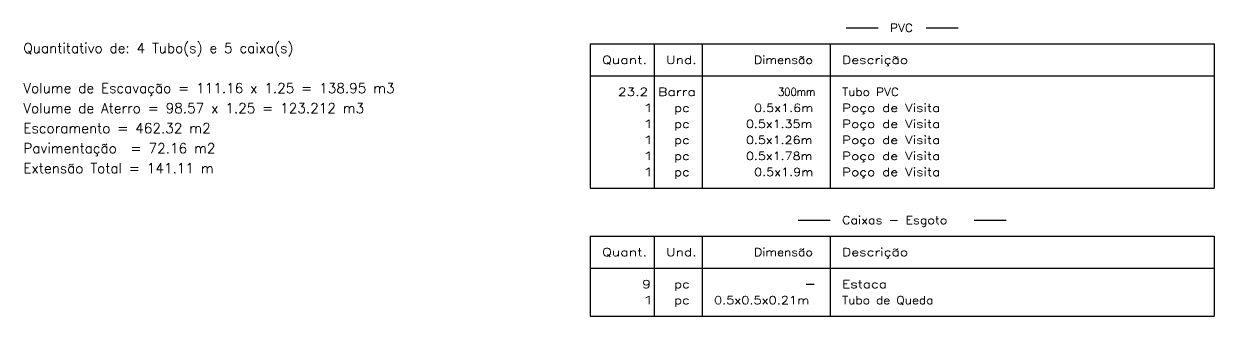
# Model space of a CAD drawing. Extents: x -44 to 14114764, y -20 to 289527804.
# Drawn here: x 359282.8 to 359431.5, y 7352998.7 to 7353035.2 of the extents above; entities that cross this region are included whole.
import ezdxf

# ---------------------------------------------------------------- set-up
doc = ezdxf.new("R2010")
doc.units = 0
doc.layers.add('LISTAGEM_LINHA', color=7, linetype='Continuous')
doc.layers.add('LISTAGEM_TEXTO', color=7, linetype='Continuous')
doc.styles.add('ROMANS', font='ROMANS.shx', dxfattribs={"height": 2})

msp = doc.modelspace()

# ---------------------------------------------------------------- linework, layer by layer
at = {"layer": 'LISTAGEM_LINHA'}
for p, q in [((359385.514, 7353034.726), (359389.514, 7353034.726)), ((359395.514, 7353034.726), (359399.514, 7353034.726)), ((359353.514, 7353032.726), (359431.514, 7353032.726)), ((359353.514, 7353032.726), (359353.514, 7353014.726)), ((359361.514, 7353032.726), (359361.514, 7353014.726)), ((359367.514, 7353032.726), (359367.514, 7353014.726)), ((359383.514, 7353032.726), (359383.514, 7353014.726)), ((359431.514, 7353032.726), (359431.514, 7353014.726)), ((359353.514, 7353028.726), (359431.514, 7353028.726)), ((359353.514, 7353014.726), (359431.514, 7353014.726)), ((359379.514, 7353010.726), (359383.514, 7353010.726)), ((359401.514, 7353010.726), (359405.514, 7353010.726)), ((359353.514, 7353008.726), (359431.514, 7353008.726)), ((359353.514, 7353008.726), (359353.514, 7352998.726)), ((359361.514, 7353008.726), (359361.514, 7352998.726)), ((359367.514, 7353008.726), (359367.514, 7352998.726)), ((359383.514, 7353008.726), (359383.514, 7352998.726)), ((359431.514, 7353008.726), (359431.514, 7352998.726)), ((359353.514, 7353004.726), (359431.514, 7353004.726)), ((359380.514, 7353002.726), (359381.514, 7353002.726)), ((359353.514, 7352998.726), (359431.514, 7352998.726))]:
    msp.add_line(p, q, dxfattribs=at)

# ---------------------------------------------------------------- texts
at = {"layer": 'LISTAGEM_TEXTO', "style": 'ROMANS'}
for s, width, p in [('PVC', 1.105263, (359391.014, 7353034.226)), ('Dimensão', 1.135135, (359374.014, 7353030.226)), ('Descrição', 1.277027, (359385.014, 7353030.226)), ('Quant.', 1.298969, (359355.014, 7353030.226)), ('Und.', 1.272727, (359363.014, 7353030.226)), ('23.2', 1.253731, (359357.014, 7353026.226)), ('Barra', 1.296296, (359362.014, 7353026.226)), ('300mm', 0.905172, (359377.014, 7353026.226)), ('Tubo PVC', 1.112583, (359385.014, 7353026.226)), ('1', 1.909091, (359360.014, 7353024.226)), ('pc', 1.235294, (359364.014, 7353024.226)), ('0.5x1.6m', 1.174825, (359374.014, 7353024.226)), ('Poço de Visita', 1.25641, (359385.014, 7353024.226)), ('1', 1.909091, (359360.014, 7353022.226)), ('pc', 1.235294, (359364.014, 7353022.226)), ('0.5x1.35m', 1.159509, (359373.014, 7353022.226)), ('Poço de Visita', 1.25641, (359385.014, 7353022.226)), ('1', 1.909091, (359360.014, 7353020.226)), ('pc', 1.235294, (359364.014, 7353020.226)), ('0.5x1.26m', 1.159509, (359373.014, 7353020.226)), ('Poço de Visita', 1.25641, (359385.014, 7353020.226)), ('1', 1.909091, (359360.014, 7353018.226)), ('pc', 1.235294, (359364.014, 7353018.226)), ('0.5x1.78m', 1.159509, (359373.014, 7353018.226)), ('Poço de Visita', 1.25641, (359385.014, 7353018.226)), ('1', 1.909091, (359360.014, 7353016.226)), ('pc', 1.235294, (359364.014, 7353016.226)), ('0.5x1.9m', 1.174825, (359374.014, 7353016.226)), ('Poço de Visita', 1.25641, (359385.014, 7353016.226)), ('Caixas - Esgoto', 1.162362, (359385.014, 7353010.226)), ('Quant.', 1.298969, (359355.014, 7353006.226)), ('Und.', 1.272727, (359363.014, 7353006.226)), ('Dimensão', 1.135135, (359374.014, 7353006.226)), ('Descrição', 1.277027, (359385.014, 7353006.226)), ('9', 1.3125, (359360.014, 7353002.226)), ('Estaca', 1.26, (359385.014, 7353002.226)), ('pc', 1.235294, (359364.014, 7353002.226)), ('1', 1.909091, (359360.014, 7353000.226)), ('pc', 1.235294, (359364.014, 7353000.226)), ('0.5x0.5x0.21m', 1.186957, (359369.014, 7353000.226)), ('Tubo de Queda', 1.114286, (359385.014, 7353000.226))]:
    msp.add_text(s, height=1, dxfattribs=dict(at, width=width)).set_placement(p)
at = {"layer": 'LISTAGEM_TEXTO', "color": 7, "style": 'ROMANS'}
for s, p in [('Quantitativo de: 4 Tubo(s) e 5 caixa(s)', (359282.705, 7353031.573)), ('Volume de Escavação = 111.16 x 1.25 = 138.95 m3', (359282.705, 7353026.573)), ('Volume de Aterro = 98.57 x 1.25 = 123.212 m3', (359282.705, 7353024.073)), ('Escoramento = 462.32 m2', (359282.705, 7353021.573)), ('Pavimentação  = 72.16 m2', (359282.705, 7353019.073)), ('Extensão Total = 141.11 m', (359282.705, 7353016.573))]:
    msp.add_text(s, height=1.25, dxfattribs=at).set_placement(p)

doc.saveas('drawing.dxf')
